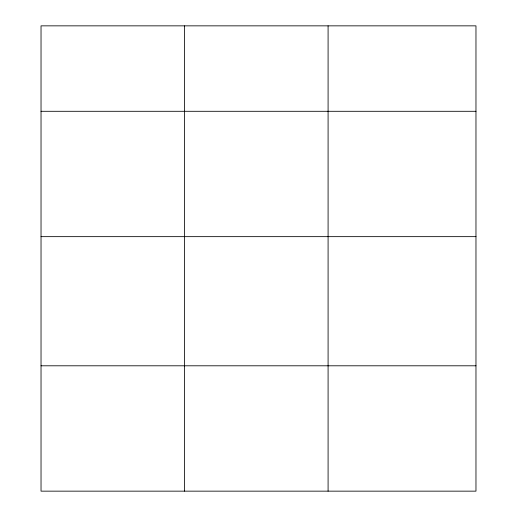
<?xml version="1.0" encoding="UTF-8"?>
<svg xmlns="http://www.w3.org/2000/svg" width="517" height="517" viewBox="0 0 517 517"><rect width="100%" height="100%" fill="white"/><g stroke="black" fill="none" stroke-linecap="round" stroke-linejoin="round"><path stroke-width="0.78" d="M475.97 236.65L475.97 25.85L41.03 25.85L41.03 491.15L475.97 491.15L475.97 236.65L41.03 236.65M41.03 111.297L475.97 111.297M41.03 365.797L475.97 365.797M328.088 25.85L328.088 491.15M184.563 25.85L184.563 491.15"/></g></svg>
